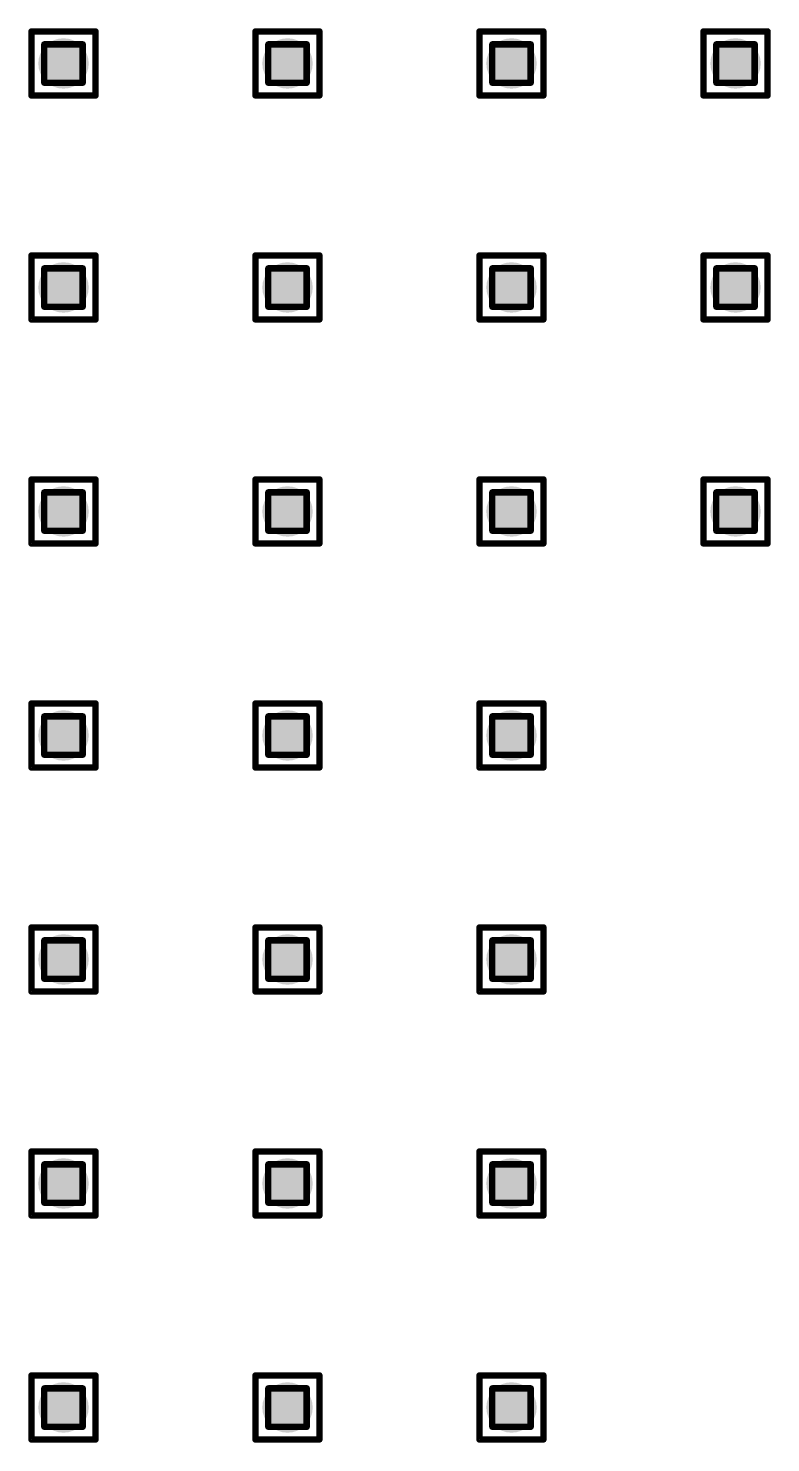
# Model space of a CAD drawing. Header units: millimetres. Extents: x -25 to 478, y -31 to 252.
# Drawn here: x 121.56 to 127.46, y 47.77 to 59 of the extents above; entities that cross this region are included whole.
import ezdxf

# ---------------------------------------------------------------- set-up
doc = ezdxf.new("R2010")
doc.units = ezdxf.units.MM
doc.layers.add('DrillDrawing', color=1, linetype='Continuous')
doc.layers.add('ViaHoleLayer', color=16, linetype='Continuous')

msp = doc.modelspace()

# ---------------------------------------------------------------- hatches: boundary and pattern name
at = {"layer": 'ViaHoleLayer'}
h = msp.add_hatch(color=16, dxfattribs=at)
edge = h.paths.add_edge_path()
edge.add_arc((121.844, 58.721), 0.2, 0, 360)
h = msp.add_hatch(color=16, dxfattribs=at)
edge = h.paths.add_edge_path()
edge.add_arc((123.622, 58.721), 0.2, 0, 360)
h = msp.add_hatch(color=16, dxfattribs=at)
edge = h.paths.add_edge_path()
edge.add_arc((125.4, 58.721), 0.2, 0, 360)
h = msp.add_hatch(color=16, dxfattribs=at)
edge = h.paths.add_edge_path()
edge.add_arc((127.178, 58.721), 0.2, 0, 360)
h = msp.add_hatch(color=16, dxfattribs=at)
edge = h.paths.add_edge_path()
edge.add_arc((121.844, 56.943), 0.2, 0, 360)
h = msp.add_hatch(color=16, dxfattribs=at)
edge = h.paths.add_edge_path()
edge.add_arc((123.622, 56.943), 0.2, 0, 360)
h = msp.add_hatch(color=16, dxfattribs=at)
edge = h.paths.add_edge_path()
edge.add_arc((125.4, 56.943), 0.2, 0, 360)
h = msp.add_hatch(color=16, dxfattribs=at)
edge = h.paths.add_edge_path()
edge.add_arc((127.178, 56.943), 0.2, 0, 360)
h = msp.add_hatch(color=16, dxfattribs=at)
edge = h.paths.add_edge_path()
edge.add_arc((121.844, 55.165), 0.2, 0, 360)
h = msp.add_hatch(color=16, dxfattribs=at)
edge = h.paths.add_edge_path()
edge.add_arc((123.622, 55.165), 0.2, 0, 360)
h = msp.add_hatch(color=16, dxfattribs=at)
edge = h.paths.add_edge_path()
edge.add_arc((125.4, 55.165), 0.2, 0, 360)
h = msp.add_hatch(color=16, dxfattribs=at)
edge = h.paths.add_edge_path()
edge.add_arc((127.178, 55.165), 0.2, 0, 360)
h = msp.add_hatch(color=16, dxfattribs=at)
edge = h.paths.add_edge_path()
edge.add_arc((121.844, 53.387), 0.2, 0, 360)
h = msp.add_hatch(color=16, dxfattribs=at)
edge = h.paths.add_edge_path()
edge.add_arc((123.622, 53.387), 0.2, 0, 360)
h = msp.add_hatch(color=16, dxfattribs=at)
edge = h.paths.add_edge_path()
edge.add_arc((125.4, 53.387), 0.2, 0, 360)
h = msp.add_hatch(color=16, dxfattribs=at)
edge = h.paths.add_edge_path()
edge.add_arc((121.844, 51.609), 0.2, 0, 360)
h = msp.add_hatch(color=16, dxfattribs=at)
edge = h.paths.add_edge_path()
edge.add_arc((123.622, 51.609), 0.2, 0, 360)
h = msp.add_hatch(color=16, dxfattribs=at)
edge = h.paths.add_edge_path()
edge.add_arc((125.4, 51.609), 0.2, 0, 360)
h = msp.add_hatch(color=16, dxfattribs=at)
edge = h.paths.add_edge_path()
edge.add_arc((121.844, 49.831), 0.2, 0, 360)
h = msp.add_hatch(color=16, dxfattribs=at)
edge = h.paths.add_edge_path()
edge.add_arc((123.622, 49.831), 0.2, 0, 360)
h = msp.add_hatch(color=16, dxfattribs=at)
edge = h.paths.add_edge_path()
edge.add_arc((125.4, 49.831), 0.2, 0, 360)
h = msp.add_hatch(color=16, dxfattribs=at)
edge = h.paths.add_edge_path()
edge.add_arc((121.844, 48.053), 0.2, 0, 360)
h = msp.add_hatch(color=16, dxfattribs=at)
edge = h.paths.add_edge_path()
edge.add_arc((123.622, 48.053), 0.2, 0, 360)
h = msp.add_hatch(color=16, dxfattribs=at)
edge = h.paths.add_edge_path()
edge.add_arc((125.4, 48.053), 0.2, 0, 360)

# ---------------------------------------------------------------- linework, layer by layer
at = {"layer": 'DrillDrawing', "const_width": 0.0508}
for points in [[(121.59, 58.975), (122.098, 58.975)], [(121.59, 58.467), (121.59, 58.975)], [(122.098, 58.467), (122.098, 58.975)], [(123.368, 58.975), (123.876, 58.975)], [(123.368, 58.467), (123.368, 58.975)], [(123.876, 58.467), (123.876, 58.975)], [(125.146, 58.975), (125.654, 58.975)], [(125.146, 58.467), (125.146, 58.975)], [(125.654, 58.467), (125.654, 58.975)], [(126.924, 58.975), (127.432, 58.975)], [(126.924, 58.467), (126.924, 58.975)], [(127.432, 58.467), (127.432, 58.975)], [(121.691, 58.873), (121.996, 58.873)], [(121.691, 58.568), (121.691, 58.873)], [(121.996, 58.568), (121.996, 58.873)], [(123.469, 58.873), (123.774, 58.873)], [(123.469, 58.568), (123.469, 58.873)], [(123.774, 58.568), (123.774, 58.873)], [(125.247, 58.873), (125.552, 58.873)], [(125.247, 58.568), (125.247, 58.873)], [(125.552, 58.568), (125.552, 58.873)], [(127.025, 58.873), (127.33, 58.873)], [(127.025, 58.568), (127.025, 58.873)], [(127.33, 58.568), (127.33, 58.873)], [(121.59, 58.467), (122.098, 58.467)], [(121.691, 58.568), (121.996, 58.568)], [(123.368, 58.467), (123.876, 58.467)], [(123.469, 58.568), (123.774, 58.568)], [(125.146, 58.467), (125.654, 58.467)], [(125.247, 58.568), (125.552, 58.568)], [(126.924, 58.467), (127.432, 58.467)], [(127.025, 58.568), (127.33, 58.568)], [(121.59, 57.197), (122.098, 57.197)], [(121.59, 56.689), (121.59, 57.197)], [(122.098, 56.689), (122.098, 57.197)], [(123.368, 57.197), (123.876, 57.197)], [(123.368, 56.689), (123.368, 57.197)], [(123.876, 56.689), (123.876, 57.197)], [(125.146, 57.197), (125.654, 57.197)], [(125.146, 56.689), (125.146, 57.197)], [(125.654, 56.689), (125.654, 57.197)], [(126.924, 57.197), (127.432, 57.197)], [(126.924, 56.689), (126.924, 57.197)], [(127.432, 56.689), (127.432, 57.197)], [(121.691, 57.095), (121.996, 57.095)], [(121.691, 56.79), (121.691, 57.095)], [(121.996, 56.79), (121.996, 57.095)], [(123.469, 57.095), (123.774, 57.095)], [(123.469, 56.79), (123.469, 57.095)], [(123.774, 56.79), (123.774, 57.095)], [(125.247, 57.095), (125.552, 57.095)], [(125.247, 56.79), (125.247, 57.095)], [(125.552, 56.79), (125.552, 57.095)], [(127.025, 57.095), (127.33, 57.095)], [(127.025, 56.79), (127.025, 57.095)], [(127.33, 56.79), (127.33, 57.095)], [(121.691, 56.79), (121.996, 56.79)], [(123.469, 56.79), (123.774, 56.79)], [(125.247, 56.79), (125.552, 56.79)], [(127.025, 56.79), (127.33, 56.79)], [(121.59, 56.689), (122.098, 56.689)], [(123.368, 56.689), (123.876, 56.689)], [(125.146, 56.689), (125.654, 56.689)], [(126.924, 56.689), (127.432, 56.689)], [(121.59, 55.419), (122.098, 55.419)], [(121.59, 54.911), (121.59, 55.419)], [(122.098, 54.911), (122.098, 55.419)], [(123.368, 55.419), (123.876, 55.419)], [(123.368, 54.911), (123.368, 55.419)], [(123.876, 54.911), (123.876, 55.419)], [(125.146, 55.419), (125.654, 55.419)], [(125.146, 54.911), (125.146, 55.419)], [(125.654, 54.911), (125.654, 55.419)], [(126.924, 55.419), (127.432, 55.419)], [(126.924, 54.911), (126.924, 55.419)], [(127.432, 54.911), (127.432, 55.419)], [(121.691, 55.317), (121.996, 55.317)], [(121.691, 55.012), (121.691, 55.317)], [(121.996, 55.012), (121.996, 55.317)], [(123.469, 55.317), (123.774, 55.317)], [(123.469, 55.012), (123.469, 55.317)], [(123.774, 55.012), (123.774, 55.317)], [(125.247, 55.317), (125.552, 55.317)], [(125.247, 55.012), (125.247, 55.317)], [(125.552, 55.012), (125.552, 55.317)], [(127.025, 55.317), (127.33, 55.317)], [(127.025, 55.012), (127.025, 55.317)], [(127.33, 55.012), (127.33, 55.317)], [(121.691, 55.012), (121.996, 55.012)], [(123.469, 55.012), (123.774, 55.012)], [(125.247, 55.012), (125.552, 55.012)], [(127.025, 55.012), (127.33, 55.012)], [(121.59, 54.911), (122.098, 54.911)], [(123.368, 54.911), (123.876, 54.911)], [(125.146, 54.911), (125.654, 54.911)], [(126.924, 54.911), (127.432, 54.911)], [(121.59, 53.641), (122.098, 53.641)], [(121.59, 53.133), (121.59, 53.641)], [(122.098, 53.133), (122.098, 53.641)], [(123.368, 53.641), (123.876, 53.641)], [(123.368, 53.133), (123.368, 53.641)], [(123.876, 53.133), (123.876, 53.641)], [(125.146, 53.641), (125.654, 53.641)], [(125.146, 53.133), (125.146, 53.641)], [(125.654, 53.133), (125.654, 53.641)], [(121.691, 53.539), (121.996, 53.539)], [(121.691, 53.234), (121.691, 53.539)], [(121.996, 53.234), (121.996, 53.539)], [(123.469, 53.539), (123.774, 53.539)], [(123.469, 53.234), (123.469, 53.539)], [(123.774, 53.234), (123.774, 53.539)], [(125.247, 53.539), (125.552, 53.539)], [(125.247, 53.234), (125.247, 53.539)], [(125.552, 53.234), (125.552, 53.539)], [(121.691, 53.234), (121.996, 53.234)], [(123.469, 53.234), (123.774, 53.234)], [(125.247, 53.234), (125.552, 53.234)], [(121.59, 53.133), (122.098, 53.133)], [(123.368, 53.133), (123.876, 53.133)], [(125.146, 53.133), (125.654, 53.133)], [(121.59, 51.863), (122.098, 51.863)], [(121.59, 51.355), (121.59, 51.863)], [(122.098, 51.355), (122.098, 51.863)], [(123.368, 51.863), (123.876, 51.863)], [(123.368, 51.355), (123.368, 51.863)], [(123.876, 51.355), (123.876, 51.863)], [(125.146, 51.863), (125.654, 51.863)], [(125.146, 51.355), (125.146, 51.863)], [(125.654, 51.355), (125.654, 51.863)], [(121.691, 51.761), (121.996, 51.761)], [(121.691, 51.456), (121.691, 51.761)], [(121.996, 51.456), (121.996, 51.761)], [(123.469, 51.761), (123.774, 51.761)], [(123.469, 51.456), (123.469, 51.761)], [(123.774, 51.456), (123.774, 51.761)], [(125.247, 51.761), (125.552, 51.761)], [(125.247, 51.456), (125.247, 51.761)], [(125.552, 51.456), (125.552, 51.761)], [(121.691, 51.456), (121.996, 51.456)], [(123.469, 51.456), (123.774, 51.456)], [(125.247, 51.456), (125.552, 51.456)], [(121.59, 51.355), (122.098, 51.355)], [(123.368, 51.355), (123.876, 51.355)], [(125.146, 51.355), (125.654, 51.355)], [(121.59, 50.085), (122.098, 50.085)], [(121.59, 49.577), (121.59, 50.085)], [(122.098, 49.577), (122.098, 50.085)], [(123.368, 50.085), (123.876, 50.085)], [(123.368, 49.577), (123.368, 50.085)], [(123.876, 49.577), (123.876, 50.085)], [(125.146, 50.085), (125.654, 50.085)], [(125.146, 49.577), (125.146, 50.085)], [(125.654, 49.577), (125.654, 50.085)], [(121.691, 49.983), (121.996, 49.983)], [(121.691, 49.678), (121.691, 49.983)], [(121.996, 49.678), (121.996, 49.983)], [(123.469, 49.983), (123.774, 49.983)], [(123.469, 49.678), (123.469, 49.983)], [(123.774, 49.678), (123.774, 49.983)], [(125.247, 49.983), (125.552, 49.983)], [(125.247, 49.678), (125.247, 49.983)], [(125.552, 49.678), (125.552, 49.983)], [(121.691, 49.678), (121.996, 49.678)], [(123.469, 49.678), (123.774, 49.678)], [(125.247, 49.678), (125.552, 49.678)], [(121.59, 49.577), (122.098, 49.577)], [(123.368, 49.577), (123.876, 49.577)], [(125.146, 49.577), (125.654, 49.577)], [(121.59, 48.307), (122.098, 48.307)], [(121.59, 47.799), (121.59, 48.307)], [(122.098, 47.799), (122.098, 48.307)], [(123.368, 48.307), (123.876, 48.307)], [(123.368, 47.799), (123.368, 48.307)], [(123.876, 47.799), (123.876, 48.307)], [(125.146, 48.307), (125.654, 48.307)], [(125.146, 47.799), (125.146, 48.307)], [(125.654, 47.799), (125.654, 48.307)], [(121.691, 48.205), (121.996, 48.205)], [(121.691, 47.9), (121.691, 48.205)], [(121.996, 47.9), (121.996, 48.205)], [(123.469, 48.205), (123.774, 48.205)], [(123.469, 47.9), (123.469, 48.205)], [(123.774, 47.9), (123.774, 48.205)], [(125.247, 48.205), (125.552, 48.205)], [(125.247, 47.9), (125.247, 48.205)], [(125.552, 47.9), (125.552, 48.205)], [(121.691, 47.9), (121.996, 47.9)], [(123.469, 47.9), (123.774, 47.9)], [(125.247, 47.9), (125.552, 47.9)], [(121.59, 47.799), (122.098, 47.799)], [(123.368, 47.799), (123.876, 47.799)], [(125.146, 47.799), (125.654, 47.799)]]:
    msp.add_lwpolyline(points, dxfattribs=at)
at = {"layer": 'DrillDrawing', "const_width": 0.0254}
for points in [[(121.577, 58.975, 1), (121.603, 58.975, 1)], [(121.577, 58.975, 1), (121.603, 58.975, 1)], [(122.085, 58.975, 1), (122.111, 58.975, 1)], [(122.085, 58.975, 1), (122.111, 58.975, 1)], [(123.355, 58.975, 1), (123.38, 58.975, 1)], [(123.355, 58.975, 1), (123.38, 58.975, 1)], [(123.863, 58.975, 1), (123.888, 58.975, 1)], [(123.863, 58.975, 1), (123.888, 58.975, 1)], [(125.133, 58.975, 1), (125.159, 58.975, 1)], [(125.133, 58.975, 1), (125.159, 58.975, 1)], [(125.641, 58.975, 1), (125.666, 58.975, 1)], [(125.641, 58.975, 1), (125.666, 58.975, 1)], [(126.911, 58.975, 1), (126.936, 58.975, 1)], [(126.911, 58.975, 1), (126.936, 58.975, 1)], [(127.419, 58.975, 1), (127.445, 58.975, 1)], [(127.419, 58.975, 1), (127.445, 58.975, 1)], [(121.679, 58.873, 1), (121.704, 58.873, 1)], [(121.679, 58.873, 1), (121.704, 58.873, 1)], [(121.984, 58.873, 1), (122.009, 58.873, 1)], [(121.984, 58.873, 1), (122.009, 58.873, 1)], [(123.457, 58.873, 1), (123.482, 58.873, 1)], [(123.457, 58.873, 1), (123.482, 58.873, 1)], [(123.761, 58.873, 1), (123.787, 58.873, 1)], [(123.761, 58.873, 1), (123.787, 58.873, 1)], [(125.235, 58.873, 1), (125.26, 58.873, 1)], [(125.235, 58.873, 1), (125.26, 58.873, 1)], [(125.54, 58.873, 1), (125.565, 58.873, 1)], [(125.54, 58.873, 1), (125.565, 58.873, 1)], [(127.013, 58.873, 1), (127.038, 58.873, 1)], [(127.013, 58.873, 1), (127.038, 58.873, 1)], [(127.317, 58.873, 1), (127.343, 58.873, 1)], [(127.317, 58.873, 1), (127.343, 58.873, 1)], [(121.577, 58.467, 1), (121.603, 58.467, 1)], [(121.577, 58.467, 1), (121.603, 58.467, 1)], [(121.679, 58.568, 1), (121.704, 58.568, 1)], [(121.679, 58.568, 1), (121.704, 58.568, 1)], [(121.984, 58.568, 1), (122.009, 58.568, 1)], [(121.984, 58.568, 1), (122.009, 58.568, 1)], [(122.085, 58.467, 1), (122.111, 58.467, 1)], [(122.085, 58.467, 1), (122.111, 58.467, 1)], [(123.355, 58.467, 1), (123.38, 58.467, 1)], [(123.355, 58.467, 1), (123.38, 58.467, 1)], [(123.457, 58.568, 1), (123.482, 58.568, 1)], [(123.457, 58.568, 1), (123.482, 58.568, 1)], [(123.761, 58.568, 1), (123.787, 58.568, 1)], [(123.761, 58.568, 1), (123.787, 58.568, 1)], [(123.863, 58.467, 1), (123.888, 58.467, 1)], [(123.863, 58.467, 1), (123.888, 58.467, 1)], [(125.133, 58.467, 1), (125.159, 58.467, 1)], [(125.133, 58.467, 1), (125.159, 58.467, 1)], [(125.235, 58.568, 1), (125.26, 58.568, 1)], [(125.235, 58.568, 1), (125.26, 58.568, 1)], [(125.54, 58.568, 1), (125.565, 58.568, 1)], [(125.54, 58.568, 1), (125.565, 58.568, 1)], [(125.641, 58.467, 1), (125.666, 58.467, 1)], [(125.641, 58.467, 1), (125.666, 58.467, 1)], [(126.911, 58.467, 1), (126.936, 58.467, 1)], [(126.911, 58.467, 1), (126.936, 58.467, 1)], [(127.013, 58.568, 1), (127.038, 58.568, 1)], [(127.013, 58.568, 1), (127.038, 58.568, 1)], [(127.317, 58.568, 1), (127.343, 58.568, 1)], [(127.317, 58.568, 1), (127.343, 58.568, 1)], [(127.419, 58.467, 1), (127.445, 58.467, 1)], [(127.419, 58.467, 1), (127.445, 58.467, 1)], [(121.577, 57.197, 1), (121.603, 57.197, 1)], [(121.577, 57.197, 1), (121.603, 57.197, 1)], [(122.085, 57.197, 1), (122.111, 57.197, 1)], [(122.085, 57.197, 1), (122.111, 57.197, 1)], [(123.355, 57.197, 1), (123.38, 57.197, 1)], [(123.355, 57.197, 1), (123.38, 57.197, 1)], [(123.863, 57.197, 1), (123.888, 57.197, 1)], [(123.863, 57.197, 1), (123.888, 57.197, 1)], [(125.133, 57.197, 1), (125.159, 57.197, 1)], [(125.133, 57.197, 1), (125.159, 57.197, 1)], [(125.641, 57.197, 1), (125.666, 57.197, 1)], [(125.641, 57.197, 1), (125.666, 57.197, 1)], [(126.911, 57.197, 1), (126.936, 57.197, 1)], [(126.911, 57.197, 1), (126.936, 57.197, 1)], [(127.419, 57.197, 1), (127.445, 57.197, 1)], [(127.419, 57.197, 1), (127.445, 57.197, 1)], [(121.679, 57.095, 1), (121.704, 57.095, 1)], [(121.679, 57.095, 1), (121.704, 57.095, 1)], [(121.984, 57.095, 1), (122.009, 57.095, 1)], [(121.984, 57.095, 1), (122.009, 57.095, 1)], [(123.457, 57.095, 1), (123.482, 57.095, 1)], [(123.457, 57.095, 1), (123.482, 57.095, 1)], [(123.761, 57.095, 1), (123.787, 57.095, 1)], [(123.761, 57.095, 1), (123.787, 57.095, 1)], [(125.235, 57.095, 1), (125.26, 57.095, 1)], [(125.235, 57.095, 1), (125.26, 57.095, 1)], [(125.54, 57.095, 1), (125.565, 57.095, 1)], [(125.54, 57.095, 1), (125.565, 57.095, 1)], [(127.013, 57.095, 1), (127.038, 57.095, 1)], [(127.013, 57.095, 1), (127.038, 57.095, 1)], [(127.317, 57.095, 1), (127.343, 57.095, 1)], [(127.317, 57.095, 1), (127.343, 57.095, 1)], [(121.679, 56.79, 1), (121.704, 56.79, 1)], [(121.679, 56.79, 1), (121.704, 56.79, 1)], [(121.984, 56.79, 1), (122.009, 56.79, 1)], [(121.984, 56.79, 1), (122.009, 56.79, 1)], [(123.457, 56.79, 1), (123.482, 56.79, 1)], [(123.457, 56.79, 1), (123.482, 56.79, 1)], [(123.761, 56.79, 1), (123.787, 56.79, 1)], [(123.761, 56.79, 1), (123.787, 56.79, 1)], [(125.235, 56.79, 1), (125.26, 56.79, 1)], [(125.235, 56.79, 1), (125.26, 56.79, 1)], [(125.54, 56.79, 1), (125.565, 56.79, 1)], [(125.54, 56.79, 1), (125.565, 56.79, 1)], [(127.013, 56.79, 1), (127.038, 56.79, 1)], [(127.013, 56.79, 1), (127.038, 56.79, 1)], [(127.317, 56.79, 1), (127.343, 56.79, 1)], [(127.317, 56.79, 1), (127.343, 56.79, 1)], [(121.577, 56.689, 1), (121.603, 56.689, 1)], [(121.577, 56.689, 1), (121.603, 56.689, 1)], [(122.085, 56.689, 1), (122.111, 56.689, 1)], [(122.085, 56.689, 1), (122.111, 56.689, 1)], [(123.355, 56.689, 1), (123.38, 56.689, 1)], [(123.355, 56.689, 1), (123.38, 56.689, 1)], [(123.863, 56.689, 1), (123.888, 56.689, 1)], [(123.863, 56.689, 1), (123.888, 56.689, 1)], [(125.133, 56.689, 1), (125.159, 56.689, 1)], [(125.133, 56.689, 1), (125.159, 56.689, 1)], [(125.641, 56.689, 1), (125.666, 56.689, 1)], [(125.641, 56.689, 1), (125.666, 56.689, 1)], [(126.911, 56.689, 1), (126.936, 56.689, 1)], [(126.911, 56.689, 1), (126.936, 56.689, 1)], [(127.419, 56.689, 1), (127.445, 56.689, 1)], [(127.419, 56.689, 1), (127.445, 56.689, 1)], [(121.577, 55.419, 1), (121.603, 55.419, 1)], [(121.577, 55.419, 1), (121.603, 55.419, 1)], [(122.085, 55.419, 1), (122.111, 55.419, 1)], [(122.085, 55.419, 1), (122.111, 55.419, 1)], [(123.355, 55.419, 1), (123.38, 55.419, 1)], [(123.355, 55.419, 1), (123.38, 55.419, 1)], [(123.863, 55.419, 1), (123.888, 55.419, 1)], [(123.863, 55.419, 1), (123.888, 55.419, 1)], [(125.133, 55.419, 1), (125.159, 55.419, 1)], [(125.133, 55.419, 1), (125.159, 55.419, 1)], [(125.641, 55.419, 1), (125.666, 55.419, 1)], [(125.641, 55.419, 1), (125.666, 55.419, 1)], [(126.911, 55.419, 1), (126.936, 55.419, 1)], [(126.911, 55.419, 1), (126.936, 55.419, 1)], [(127.419, 55.419, 1), (127.445, 55.419, 1)], [(127.419, 55.419, 1), (127.445, 55.419, 1)], [(121.679, 55.317, 1), (121.704, 55.317, 1)], [(121.679, 55.317, 1), (121.704, 55.317, 1)], [(121.984, 55.317, 1), (122.009, 55.317, 1)], [(121.984, 55.317, 1), (122.009, 55.317, 1)], [(123.457, 55.317, 1), (123.482, 55.317, 1)], [(123.457, 55.317, 1), (123.482, 55.317, 1)], [(123.761, 55.317, 1), (123.787, 55.317, 1)], [(123.761, 55.317, 1), (123.787, 55.317, 1)], [(125.235, 55.317, 1), (125.26, 55.317, 1)], [(125.235, 55.317, 1), (125.26, 55.317, 1)], [(125.54, 55.317, 1), (125.565, 55.317, 1)], [(125.54, 55.317, 1), (125.565, 55.317, 1)], [(127.013, 55.317, 1), (127.038, 55.317, 1)], [(127.013, 55.317, 1), (127.038, 55.317, 1)], [(127.317, 55.317, 1), (127.343, 55.317, 1)], [(127.317, 55.317, 1), (127.343, 55.317, 1)], [(121.679, 55.012, 1), (121.704, 55.012, 1)], [(121.679, 55.012, 1), (121.704, 55.012, 1)], [(121.984, 55.012, 1), (122.009, 55.012, 1)], [(121.984, 55.012, 1), (122.009, 55.012, 1)], [(123.457, 55.012, 1), (123.482, 55.012, 1)], [(123.457, 55.012, 1), (123.482, 55.012, 1)], [(123.761, 55.012, 1), (123.787, 55.012, 1)], [(123.761, 55.012, 1), (123.787, 55.012, 1)], [(125.235, 55.012, 1), (125.26, 55.012, 1)], [(125.235, 55.012, 1), (125.26, 55.012, 1)], [(125.54, 55.012, 1), (125.565, 55.012, 1)], [(125.54, 55.012, 1), (125.565, 55.012, 1)], [(127.013, 55.012, 1), (127.038, 55.012, 1)], [(127.013, 55.012, 1), (127.038, 55.012, 1)], [(127.317, 55.012, 1), (127.343, 55.012, 1)], [(127.317, 55.012, 1), (127.343, 55.012, 1)], [(121.577, 54.911, 1), (121.603, 54.911, 1)], [(121.577, 54.911, 1), (121.603, 54.911, 1)], [(122.085, 54.911, 1), (122.111, 54.911, 1)], [(122.085, 54.911, 1), (122.111, 54.911, 1)], [(123.355, 54.911, 1), (123.38, 54.911, 1)], [(123.355, 54.911, 1), (123.38, 54.911, 1)], [(123.863, 54.911, 1), (123.888, 54.911, 1)], [(123.863, 54.911, 1), (123.888, 54.911, 1)], [(125.133, 54.911, 1), (125.159, 54.911, 1)], [(125.133, 54.911, 1), (125.159, 54.911, 1)], [(125.641, 54.911, 1), (125.666, 54.911, 1)], [(125.641, 54.911, 1), (125.666, 54.911, 1)], [(126.911, 54.911, 1), (126.936, 54.911, 1)], [(126.911, 54.911, 1), (126.936, 54.911, 1)], [(127.419, 54.911, 1), (127.445, 54.911, 1)], [(127.419, 54.911, 1), (127.445, 54.911, 1)], [(121.577, 53.641, 1), (121.603, 53.641, 1)], [(121.577, 53.641, 1), (121.603, 53.641, 1)], [(122.085, 53.641, 1), (122.111, 53.641, 1)], [(122.085, 53.641, 1), (122.111, 53.641, 1)], [(123.355, 53.641, 1), (123.38, 53.641, 1)], [(123.355, 53.641, 1), (123.38, 53.641, 1)], [(123.863, 53.641, 1), (123.888, 53.641, 1)], [(123.863, 53.641, 1), (123.888, 53.641, 1)], [(125.133, 53.641, 1), (125.159, 53.641, 1)], [(125.133, 53.641, 1), (125.159, 53.641, 1)], [(125.641, 53.641, 1), (125.666, 53.641, 1)], [(125.641, 53.641, 1), (125.666, 53.641, 1)], [(121.679, 53.539, 1), (121.704, 53.539, 1)], [(121.679, 53.539, 1), (121.704, 53.539, 1)], [(121.984, 53.539, 1), (122.009, 53.539, 1)], [(121.984, 53.539, 1), (122.009, 53.539, 1)], [(123.457, 53.539, 1), (123.482, 53.539, 1)], [(123.457, 53.539, 1), (123.482, 53.539, 1)], [(123.761, 53.539, 1), (123.787, 53.539, 1)], [(123.761, 53.539, 1), (123.787, 53.539, 1)], [(125.235, 53.539, 1), (125.26, 53.539, 1)], [(125.235, 53.539, 1), (125.26, 53.539, 1)], [(125.54, 53.539, 1), (125.565, 53.539, 1)], [(125.54, 53.539, 1), (125.565, 53.539, 1)], [(121.679, 53.234, 1), (121.704, 53.234, 1)], [(121.679, 53.234, 1), (121.704, 53.234, 1)], [(121.984, 53.234, 1), (122.009, 53.234, 1)], [(121.984, 53.234, 1), (122.009, 53.234, 1)], [(123.457, 53.234, 1), (123.482, 53.234, 1)], [(123.457, 53.234, 1), (123.482, 53.234, 1)], [(123.761, 53.234, 1), (123.787, 53.234, 1)], [(123.761, 53.234, 1), (123.787, 53.234, 1)], [(125.235, 53.234, 1), (125.26, 53.234, 1)], [(125.235, 53.234, 1), (125.26, 53.234, 1)], [(125.54, 53.234, 1), (125.565, 53.234, 1)], [(125.54, 53.234, 1), (125.565, 53.234, 1)], [(121.577, 53.133, 1), (121.603, 53.133, 1)], [(121.577, 53.133, 1), (121.603, 53.133, 1)], [(122.085, 53.133, 1), (122.111, 53.133, 1)], [(122.085, 53.133, 1), (122.111, 53.133, 1)], [(123.355, 53.133, 1), (123.38, 53.133, 1)], [(123.355, 53.133, 1), (123.38, 53.133, 1)], [(123.863, 53.133, 1), (123.888, 53.133, 1)], [(123.863, 53.133, 1), (123.888, 53.133, 1)], [(125.133, 53.133, 1), (125.159, 53.133, 1)], [(125.133, 53.133, 1), (125.159, 53.133, 1)], [(125.641, 53.133, 1), (125.666, 53.133, 1)], [(125.641, 53.133, 1), (125.666, 53.133, 1)], [(121.577, 51.863, 1), (121.603, 51.863, 1)], [(121.577, 51.863, 1), (121.603, 51.863, 1)], [(122.085, 51.863, 1), (122.111, 51.863, 1)], [(122.085, 51.863, 1), (122.111, 51.863, 1)], [(123.355, 51.863, 1), (123.38, 51.863, 1)], [(123.355, 51.863, 1), (123.38, 51.863, 1)], [(123.863, 51.863, 1), (123.888, 51.863, 1)], [(123.863, 51.863, 1), (123.888, 51.863, 1)], [(125.133, 51.863, 1), (125.159, 51.863, 1)], [(125.133, 51.863, 1), (125.159, 51.863, 1)], [(125.641, 51.863, 1), (125.666, 51.863, 1)], [(125.641, 51.863, 1), (125.666, 51.863, 1)], [(121.679, 51.761, 1), (121.704, 51.761, 1)], [(121.679, 51.761, 1), (121.704, 51.761, 1)], [(121.984, 51.761, 1), (122.009, 51.761, 1)], [(121.984, 51.761, 1), (122.009, 51.761, 1)], [(123.457, 51.761, 1), (123.482, 51.761, 1)], [(123.457, 51.761, 1), (123.482, 51.761, 1)], [(123.761, 51.761, 1), (123.787, 51.761, 1)], [(123.761, 51.761, 1), (123.787, 51.761, 1)], [(125.235, 51.761, 1), (125.26, 51.761, 1)], [(125.235, 51.761, 1), (125.26, 51.761, 1)], [(125.54, 51.761, 1), (125.565, 51.761, 1)], [(125.54, 51.761, 1), (125.565, 51.761, 1)], [(121.679, 51.456, 1), (121.704, 51.456, 1)], [(121.679, 51.456, 1), (121.704, 51.456, 1)], [(121.984, 51.456, 1), (122.009, 51.456, 1)], [(121.984, 51.456, 1), (122.009, 51.456, 1)], [(123.457, 51.456, 1), (123.482, 51.456, 1)], [(123.457, 51.456, 1), (123.482, 51.456, 1)], [(123.761, 51.456, 1), (123.787, 51.456, 1)], [(123.761, 51.456, 1), (123.787, 51.456, 1)], [(125.235, 51.456, 1), (125.26, 51.456, 1)], [(125.235, 51.456, 1), (125.26, 51.456, 1)], [(125.54, 51.456, 1), (125.565, 51.456, 1)], [(125.54, 51.456, 1), (125.565, 51.456, 1)], [(121.577, 51.355, 1), (121.603, 51.355, 1)], [(121.577, 51.355, 1), (121.603, 51.355, 1)], [(122.085, 51.355, 1), (122.111, 51.355, 1)], [(122.085, 51.355, 1), (122.111, 51.355, 1)], [(123.355, 51.355, 1), (123.38, 51.355, 1)], [(123.355, 51.355, 1), (123.38, 51.355, 1)], [(123.863, 51.355, 1), (123.888, 51.355, 1)], [(123.863, 51.355, 1), (123.888, 51.355, 1)], [(125.133, 51.355, 1), (125.159, 51.355, 1)], [(125.133, 51.355, 1), (125.159, 51.355, 1)], [(125.641, 51.355, 1), (125.666, 51.355, 1)], [(125.641, 51.355, 1), (125.666, 51.355, 1)], [(121.577, 50.085, 1), (121.603, 50.085, 1)], [(121.577, 50.085, 1), (121.603, 50.085, 1)], [(122.085, 50.085, 1), (122.111, 50.085, 1)], [(122.085, 50.085, 1), (122.111, 50.085, 1)], [(123.355, 50.085, 1), (123.38, 50.085, 1)], [(123.355, 50.085, 1), (123.38, 50.085, 1)], [(123.863, 50.085, 1), (123.888, 50.085, 1)], [(123.863, 50.085, 1), (123.888, 50.085, 1)], [(125.133, 50.085, 1), (125.159, 50.085, 1)], [(125.133, 50.085, 1), (125.159, 50.085, 1)], [(125.641, 50.085, 1), (125.666, 50.085, 1)], [(125.641, 50.085, 1), (125.666, 50.085, 1)], [(121.679, 49.983, 1), (121.704, 49.983, 1)], [(121.679, 49.983, 1), (121.704, 49.983, 1)], [(121.984, 49.983, 1), (122.009, 49.983, 1)], [(121.984, 49.983, 1), (122.009, 49.983, 1)], [(123.457, 49.983, 1), (123.482, 49.983, 1)], [(123.457, 49.983, 1), (123.482, 49.983, 1)], [(123.761, 49.983, 1), (123.787, 49.983, 1)], [(123.761, 49.983, 1), (123.787, 49.983, 1)], [(125.235, 49.983, 1), (125.26, 49.983, 1)], [(125.235, 49.983, 1), (125.26, 49.983, 1)], [(125.54, 49.983, 1), (125.565, 49.983, 1)], [(125.54, 49.983, 1), (125.565, 49.983, 1)], [(121.679, 49.678, 1), (121.704, 49.678, 1)], [(121.679, 49.678, 1), (121.704, 49.678, 1)], [(121.984, 49.678, 1), (122.009, 49.678, 1)], [(121.984, 49.678, 1), (122.009, 49.678, 1)], [(123.457, 49.678, 1), (123.482, 49.678, 1)], [(123.457, 49.678, 1), (123.482, 49.678, 1)], [(123.761, 49.678, 1), (123.787, 49.678, 1)], [(123.761, 49.678, 1), (123.787, 49.678, 1)], [(125.235, 49.678, 1), (125.26, 49.678, 1)], [(125.235, 49.678, 1), (125.26, 49.678, 1)], [(125.54, 49.678, 1), (125.565, 49.678, 1)], [(125.54, 49.678, 1), (125.565, 49.678, 1)], [(121.577, 49.577, 1), (121.603, 49.577, 1)], [(121.577, 49.577, 1), (121.603, 49.577, 1)], [(122.085, 49.577, 1), (122.111, 49.577, 1)], [(122.085, 49.577, 1), (122.111, 49.577, 1)], [(123.355, 49.577, 1), (123.38, 49.577, 1)], [(123.355, 49.577, 1), (123.38, 49.577, 1)], [(123.863, 49.577, 1), (123.888, 49.577, 1)], [(123.863, 49.577, 1), (123.888, 49.577, 1)], [(125.133, 49.577, 1), (125.159, 49.577, 1)], [(125.133, 49.577, 1), (125.159, 49.577, 1)], [(125.641, 49.577, 1), (125.666, 49.577, 1)], [(125.641, 49.577, 1), (125.666, 49.577, 1)], [(121.577, 48.307, 1), (121.603, 48.307, 1)], [(121.577, 48.307, 1), (121.603, 48.307, 1)], [(122.085, 48.307, 1), (122.111, 48.307, 1)], [(122.085, 48.307, 1), (122.111, 48.307, 1)], [(123.355, 48.307, 1), (123.38, 48.307, 1)], [(123.355, 48.307, 1), (123.38, 48.307, 1)], [(123.863, 48.307, 1), (123.888, 48.307, 1)], [(123.863, 48.307, 1), (123.888, 48.307, 1)], [(125.133, 48.307, 1), (125.159, 48.307, 1)], [(125.133, 48.307, 1), (125.159, 48.307, 1)], [(125.641, 48.307, 1), (125.666, 48.307, 1)], [(125.641, 48.307, 1), (125.666, 48.307, 1)], [(121.679, 48.205, 1), (121.704, 48.205, 1)], [(121.679, 48.205, 1), (121.704, 48.205, 1)], [(121.984, 48.205, 1), (122.009, 48.205, 1)], [(121.984, 48.205, 1), (122.009, 48.205, 1)], [(123.457, 48.205, 1), (123.482, 48.205, 1)], [(123.457, 48.205, 1), (123.482, 48.205, 1)], [(123.761, 48.205, 1), (123.787, 48.205, 1)], [(123.761, 48.205, 1), (123.787, 48.205, 1)], [(125.235, 48.205, 1), (125.26, 48.205, 1)], [(125.235, 48.205, 1), (125.26, 48.205, 1)], [(125.54, 48.205, 1), (125.565, 48.205, 1)], [(125.54, 48.205, 1), (125.565, 48.205, 1)], [(121.679, 47.9, 1), (121.704, 47.9, 1)], [(121.679, 47.9, 1), (121.704, 47.9, 1)], [(121.984, 47.9, 1), (122.009, 47.9, 1)], [(121.984, 47.9, 1), (122.009, 47.9, 1)], [(123.457, 47.9, 1), (123.482, 47.9, 1)], [(123.457, 47.9, 1), (123.482, 47.9, 1)], [(123.761, 47.9, 1), (123.787, 47.9, 1)], [(123.761, 47.9, 1), (123.787, 47.9, 1)], [(125.235, 47.9, 1), (125.26, 47.9, 1)], [(125.235, 47.9, 1), (125.26, 47.9, 1)], [(125.54, 47.9, 1), (125.565, 47.9, 1)], [(125.54, 47.9, 1), (125.565, 47.9, 1)], [(121.577, 47.799, 1), (121.603, 47.799, 1)], [(121.577, 47.799, 1), (121.603, 47.799, 1)], [(122.085, 47.799, 1), (122.111, 47.799, 1)], [(122.085, 47.799, 1), (122.111, 47.799, 1)], [(123.355, 47.799, 1), (123.38, 47.799, 1)], [(123.355, 47.799, 1), (123.38, 47.799, 1)], [(123.863, 47.799, 1), (123.888, 47.799, 1)], [(123.863, 47.799, 1), (123.888, 47.799, 1)], [(125.133, 47.799, 1), (125.159, 47.799, 1)], [(125.133, 47.799, 1), (125.159, 47.799, 1)], [(125.641, 47.799, 1), (125.666, 47.799, 1)], [(125.641, 47.799, 1), (125.666, 47.799, 1)]]:
    msp.add_lwpolyline(points, format="xyb", close=True, dxfattribs=at)

doc.saveas('drawing.dxf')
